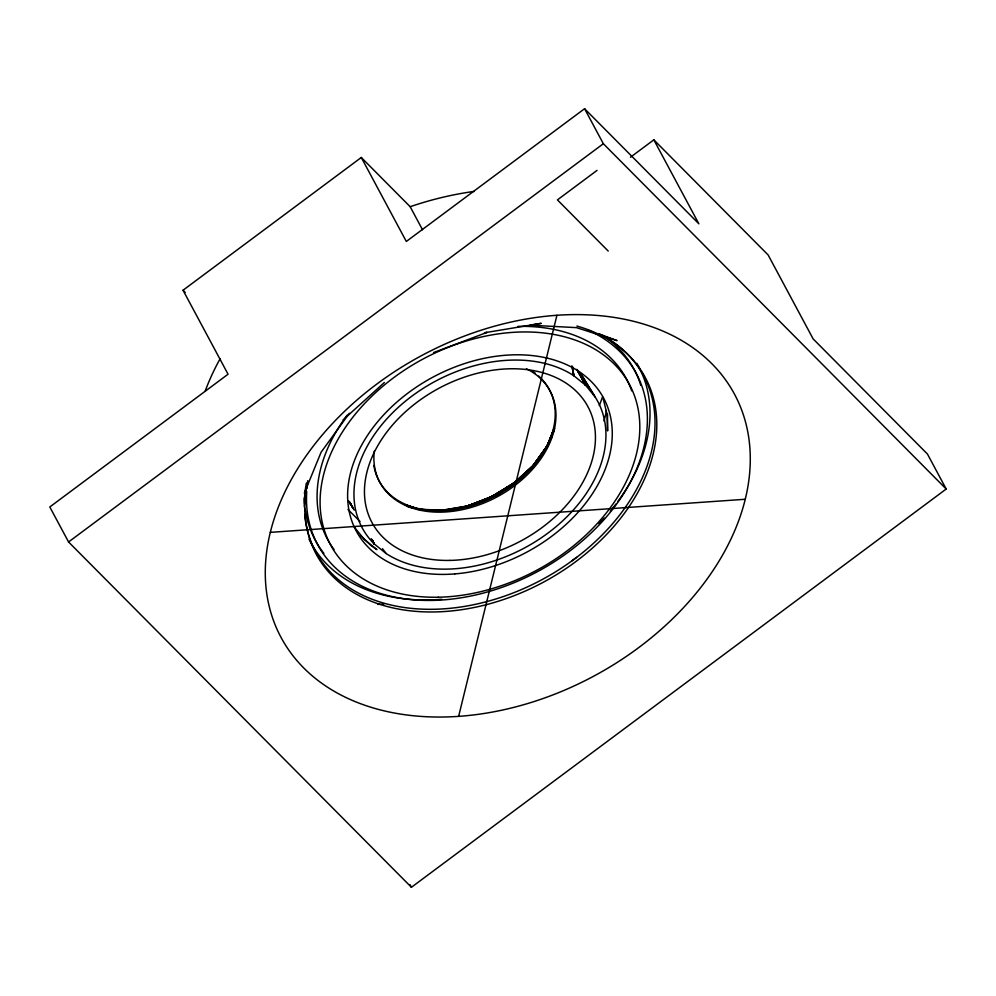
<?xml version="1.0" encoding="UTF-8"?>
<svg xmlns="http://www.w3.org/2000/svg" width="996" height="996" viewBox="0 0 996 996"><rect width="100%" height="100%" fill="white"/><g stroke="black" fill="none" stroke-linecap="round" stroke-linejoin="round"><path stroke-width="1.49" d="M545.086 449.893C536.869 462.729 526.174 473.735 514.123 483.023L532.86 465.717L547.314 445.797L551.61 437.543M467.024 506.18L441.751 510.55L456.703 508.632L467.024 506.18L491.426 496.755L500.851 491.837L514.123 483.023L491.451 496.904L466.763 506.292L491.426 496.755L514.011 482.923M458.633 716.361A257.292 181.932 -28.2 0 0 738.011 401.226A257.292 181.932 -28.2 0 0 326.7 429.874A257.292 181.932 -28.2 0 0 458.633 716.361L556.926 315.284M554.274 428.392L547.041 446.245L554.237 428.255M546.991 446.108L554.423 427.882M553.116 431.953L547.501 445.822L533.246 465.593L513.961 483.122M304.303 493.207L321.098 452.221L349.347 413.278M545.833 448.536L547.314 445.797L532.91 465.854L547.165 445.822M441.813 510.388L418.108 509.379M533.246 465.593L513.899 482.998L491.489 496.88M520.597 478.765L522.888 476.673M342.836 420.138L384.381 382.489M418.22 509.217L442.062 510.213M576.609 557.387L571.978 560.835M630.468 157.231L653.837 139.838L768.115 254.939L813.147 338.926L927.438 454.027L946.2 489.024L411.423 887.287L68.562 541.973L49.8 506.976L228.059 374.222L183.027 290.234L361.287 157.48L410.165 206.707L422.516 229.74M653.837 139.838L698.868 223.814L584.577 108.713L406.318 241.468L361.287 157.48M68.562 541.973L603.352 143.723L584.577 108.713M597.04 170.391L557.424 199.897L608.22 251.054M512.019 485.04L495.386 495.51L512.467 485.102M515.816 482.288L491.202 497.365L467.136 506.603M515.94 482.313L491.252 497.415M491.302 497.651L512.218 484.84M486.621 499.158L491.402 496.767M467.51 506.69L478.74 502.42M484.18 500.353L489.97 498.149M468.543 506.69L488.737 498.996M433.571 352.559L487.069 332.39L484.492 332.801M466.763 506.13L471.78 504.81M441.888 510.263L466.95 506.068M455.346 509.093L458.359 508.583M455.209 509.217L458.247 508.707M455.122 509.491L458.16 508.968M485.114 332.664L541.239 323.339L529.922 325.182L576.46 327.634L617.072 340.607L602.543 335.204M270.314 532.362L745.257 499.27M424.022 509.666L440.269 510.475M424.271 510.077L427.296 510.5M405.609 505.059L418.806 509.255L405.633 505.109M405.285 504.897L418.594 509.068M407.787 506.13L412.207 507.524M371.234 538.699L374.147 543.853L386.149 553.539A133.676 94.52 -28.2 0 0 548.348 532.785A133.676 94.52 -28.2 0 0 595.147 396.993L580.108 372.566M347.99 509.504L360.017 521.481M603.352 143.723L946.2 489.024M183.027 290.234L185.194 292.426M360.452 535.338L370.761 545.335L376.911 549.63L364.299 539.446L354.427 527.22M382.489 548.709L386.149 553.539M353.132 508.346L349.21 501.959L353.256 508.221M349.297 501.972L353.281 508.358M580.008 372.541L595.147 396.993L585.748 385.352L576.995 369.89M349.335 502.084L350.941 504.686M348.6 500.926L354.277 510.164M576.833 369.354L585.748 385.352L573.746 375.654L571.878 365.818M372.056 539.683L374.147 543.853A133.676 94.52 -28.2 0 1 403.442 402.845A133.676 94.52 -28.2 0 1 573.746 375.654L572.576 366.59M577.244 369.802L585.748 385.352L578.875 371.545M372.018 539.969L374.147 543.853L372.155 539.957M577.755 370.45L585.748 385.352L578.751 371.471M409.979 884.597L411.423 887.287M578.913 372.205L585.748 385.352L579.099 372.355M372.093 539.907L374.147 543.853M603.339 399.159L607.087 414.535L607.585 430.944L607.535 413.975M581.751 375.492L582.822 379.887M572.177 366.715L573.746 375.654L572.414 367.101M544.314 452.109A107.842 76.256 -28.2 0 1 452.209 509.454M449.321 509.927A107.842 76.256 -28.2 0 1 443.569 510.674M607.772 338.814A180.849 127.886 -28.2 0 1 640.802 385.427M323.825 553.315A180.849 127.886 -28.2 0 1 305.125 508.458M304.639 504.026A180.849 127.886 -28.2 0 1 304.278 498.025M606.452 410.489A157.58 111.428 -28.2 0 1 603.974 421.009M517.932 326.389A169.619 119.943 -28.2 0 1 631.738 390.893M334.009 549.506A169.619 119.943 -28.2 0 1 342.661 421.42M345.251 417.722A169.619 119.943 -28.2 0 1 347.056 415.257M587.217 329.688A180.849 127.886 -28.2 0 1 544.326 567.832A180.849 127.886 -28.2 0 1 306.731 491.526M306.967 488.638A180.849 127.886 -28.2 0 1 307.876 481.354M526.423 368.744A96.6 68.313 -28.2 0 1 497.676 496.556A96.6 68.313 -28.2 0 1 374.272 451.076M554.635 428.392A101.094 71.488 -28.2 0 1 553.29 432.538M551.112 438.041A101.094 71.488 -28.2 0 1 417.324 508.981M411.572 507.674A101.094 71.488 -28.2 0 1 407.414 506.454M500.453 493.182A110.083 77.837 -28.2 0 1 495.398 495.971M538.649 376.04A96.6 68.313 -28.2 0 1 497.029 495.087A96.6 68.313 -28.2 0 1 373.836 465.418M533.146 371.707A96.6 68.313 -28.2 0 1 535.425 373.363M383.858 604.186A265.808 187.958 -28.2 0 1 377.696 604.36M205.126 391.254A265.808 187.958 -28.2 0 1 220.116 358.734M410.165 206.707A265.808 187.958 -28.2 0 1 473.884 191.456M599.106 333.598A186.053 131.559 -28.2 0 1 555.183 572.065A186.053 131.559 -28.2 0 1 304.714 514.434M304.315 507.039A186.053 131.559 -28.2 0 1 306.345 483.185M636.805 363.303A186.053 131.559 -28.2 0 1 617.707 501.66M615.914 504.063A186.053 131.559 -28.2 0 1 610.287 511.147M604.286 518.069A186.053 131.559 -28.2 0 1 599.007 523.734M441.676 599.281A186.053 131.559 -28.2 0 1 309.009 539.11M576.908 326.041A186.738 132.045 -28.2 0 1 639.557 489.21A186.738 132.045 -28.2 0 1 426.226 611.918A186.738 132.045 -28.2 0 1 307.776 480.844M602.555 396.819A175.943 124.413 -28.2 0 1 599.281 405.472M350.966 504.362L349.359 501.847L350.903 504.374M438.265 597.226A169.619 119.943 -28.2 0 0 634.452 395.698A169.619 119.943 -28.2 0 0 367.126 400.89A169.619 119.943 -28.2 0 0 438.265 597.226M454.711 573.92A140.411 99.289 -28.2 0 0 605.07 400.965A140.411 99.289 -28.2 0 0 380.049 418.918A140.411 99.289 -28.2 0 0 454.711 573.92M449.831 560.412A122.545 86.652 -28.2 0 0 591.574 414.822A122.545 86.652 -28.2 0 0 398.437 418.569A122.545 86.652 -28.2 0 0 449.831 560.412"/></g></svg>
